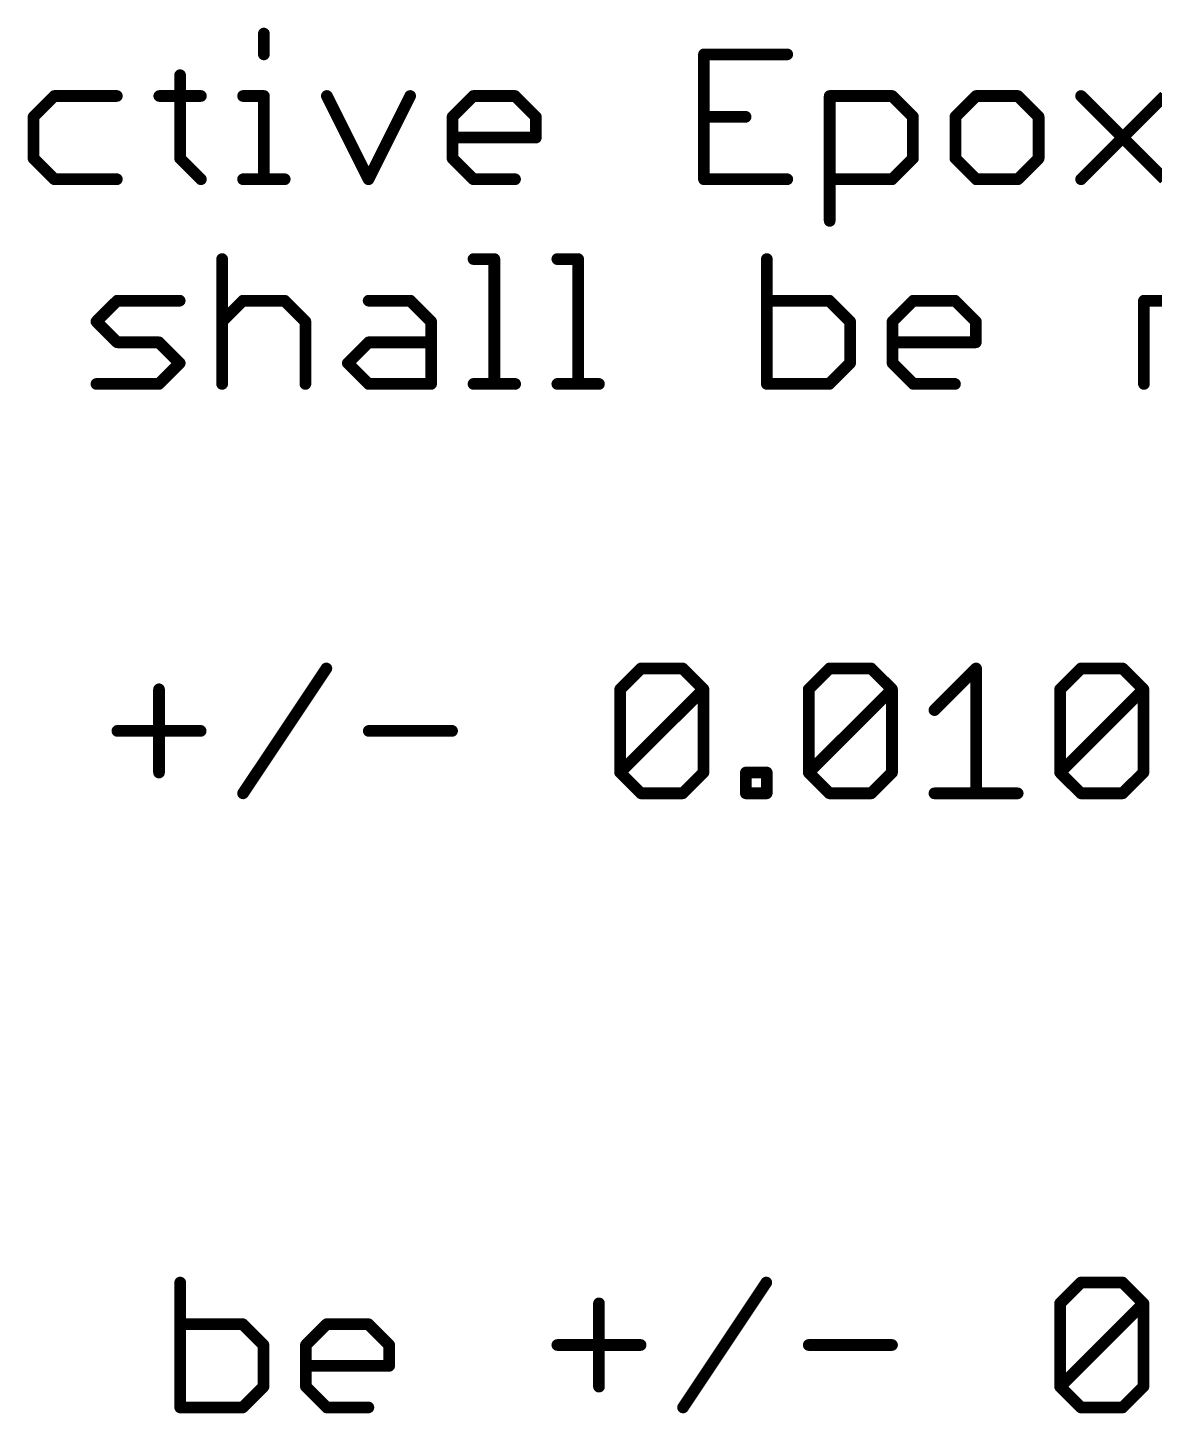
# Model space of a CAD drawing. Extents: x -1.41 to 8.41, y -3.01 to 3.01.
# Drawn here: x 4.11 to 4.687, y -0.755 to -0.044 of the extents above; entities that cross this region are included whole.
import ezdxf

# ---------------------------------------------------------------- set-up
doc = ezdxf.new("R2010")
doc.units = 0
doc.layers.add('52', color=253, linetype='CONTINUOUS')

msp = doc.modelspace()

# ---------------------------------------------------------------- linework, layer by layer
at = {"layer": '52', "const_width": 0.006}
for points in [[(4.230737, -0.04727), (4.230737, -0.057945)], [(4.499099, -0.057945), (4.456396, -0.057945)], [(4.456396, -0.057945), (4.456396, -0.122)], [(4.187767, -0.068621), (4.187767, -0.111324)], [(4.123312, -0.079297), (4.112636, -0.089973)], [(4.15534, -0.079297), (4.123312, -0.079297)], [(4.177091, -0.079297), (4.198443, -0.079297)], [(4.220061, -0.079297), (4.230737, -0.079297)], [(4.230737, -0.079297), (4.230737, -0.122)], [(4.263031, -0.079297), (4.284383, -0.122)], [(4.284383, -0.122), (4.305734, -0.079297)], [(4.327486, -0.089973), (4.338162, -0.079297)], [(4.338162, -0.079297), (4.359514, -0.079297)], [(4.359514, -0.079297), (4.370189, -0.089973)], [(4.520851, -0.143352), (4.520851, -0.079297)], [(4.520851, -0.079297), (4.552879, -0.079297)], [(4.552879, -0.079297), (4.563554, -0.089973)], [(4.595982, -0.079297), (4.585306, -0.089973)], [(4.617334, -0.079297), (4.595982, -0.079297)], [(4.628009, -0.089973), (4.617334, -0.079297)], [(4.649761, -0.079297), (4.692464, -0.122)], [(4.649761, -0.122), (4.692464, -0.079297)], [(4.112636, -0.089973), (4.112636, -0.111324)], [(4.327486, -0.111324), (4.327486, -0.089973)], [(4.370189, -0.089973), (4.370189, -0.100648)], [(4.456396, -0.089973), (4.477748, -0.089973)], [(4.563554, -0.089973), (4.563554, -0.111324)], [(4.585306, -0.089973), (4.585306, -0.111324)], [(4.628009, -0.111324), (4.628009, -0.089973)], [(4.370189, -0.100648), (4.327486, -0.100648)], [(4.112636, -0.111324), (4.123312, -0.122)], [(4.187767, -0.111324), (4.198443, -0.122)], [(4.338162, -0.122), (4.327486, -0.111324)], [(4.563554, -0.111324), (4.552879, -0.122)], [(4.585306, -0.111324), (4.595982, -0.122)], [(4.617334, -0.122), (4.628009, -0.111324)], [(4.123312, -0.122), (4.15534, -0.122)], [(4.220061, -0.122), (4.241413, -0.122)], [(4.359514, -0.122), (4.338162, -0.122)], [(4.456396, -0.122), (4.499099, -0.122)], [(4.552879, -0.122), (4.520851, -0.122)], [(4.595982, -0.122), (4.617334, -0.122)], [(4.209319, -0.162945), (4.209319, -0.227)], [(4.338229, -0.162945), (4.348905, -0.162945)], [(4.348905, -0.162945), (4.348905, -0.227)], [(4.381199, -0.162945), (4.391875, -0.162945)], [(4.391875, -0.162945), (4.391875, -0.227)], [(4.488624, -0.162945), (4.488624, -0.227)], [(4.144864, -0.194973), (4.15554, -0.184297)], [(4.15554, -0.184297), (4.187567, -0.184297)], [(4.209319, -0.194973), (4.219995, -0.184297)], [(4.219995, -0.184297), (4.241346, -0.184297)], [(4.241346, -0.184297), (4.252022, -0.194973)], [(4.28445, -0.184297), (4.305801, -0.184297)], [(4.305801, -0.184297), (4.316477, -0.194973)], [(4.520651, -0.184297), (4.488624, -0.184297)], [(4.531327, -0.194973), (4.520651, -0.184297)], [(4.553079, -0.194973), (4.563754, -0.184297)], [(4.563754, -0.184297), (4.585106, -0.184297)], [(4.585106, -0.184297), (4.595782, -0.194973)], [(4.681989, -0.227), (4.681989, -0.184297)], [(4.681989, -0.184297), (4.714016, -0.184297)], [(4.15554, -0.205648), (4.144864, -0.194973)], [(4.252022, -0.194973), (4.252022, -0.227)], [(4.316477, -0.194973), (4.316477, -0.227)], [(4.531327, -0.216324), (4.531327, -0.194973)], [(4.553079, -0.216324), (4.553079, -0.194973)], [(4.595782, -0.194973), (4.595782, -0.205648)], [(4.176891, -0.205648), (4.15554, -0.205648)], [(4.187567, -0.216324), (4.176891, -0.205648)], [(4.273774, -0.216324), (4.28445, -0.205648)], [(4.28445, -0.205648), (4.316477, -0.205648)], [(4.595782, -0.205648), (4.553079, -0.205648)], [(4.176891, -0.227), (4.187567, -0.216324)], [(4.28445, -0.227), (4.273774, -0.216324)], [(4.520651, -0.227), (4.531327, -0.216324)], [(4.563754, -0.227), (4.553079, -0.216324)], [(4.144864, -0.227), (4.176891, -0.227)], [(4.316477, -0.227), (4.28445, -0.227)], [(4.338229, -0.227), (4.35958, -0.227)], [(4.381199, -0.227), (4.40255, -0.227)], [(4.488624, -0.227), (4.520651, -0.227)], [(4.585106, -0.227), (4.563754, -0.227)], [(4.220061, -0.437), (4.262765, -0.372945)], [(4.413426, -0.383621), (4.424102, -0.372945)], [(4.424102, -0.372945), (4.445454, -0.372945)], [(4.445454, -0.372945), (4.456129, -0.383621)], [(4.510109, -0.383621), (4.520784, -0.372945)], [(4.520784, -0.372945), (4.542136, -0.372945)], [(4.542136, -0.372945), (4.552812, -0.383621)], [(4.574564, -0.394297), (4.595915, -0.372945)], [(4.595915, -0.372945), (4.595915, -0.437)], [(4.639019, -0.383621), (4.649694, -0.372945)], [(4.649694, -0.372945), (4.671046, -0.372945)], [(4.671046, -0.372945), (4.681722, -0.383621)], [(4.176958, -0.383621), (4.176958, -0.426324)], [(4.413426, -0.426324), (4.413426, -0.383621)], [(4.413426, -0.426324), (4.456129, -0.383621)], [(4.456129, -0.383621), (4.456129, -0.426324)], [(4.510109, -0.426324), (4.510109, -0.383621)], [(4.510109, -0.426324), (4.552812, -0.383621)], [(4.552812, -0.383621), (4.552812, -0.426324)], [(4.639019, -0.426324), (4.639019, -0.383621)], [(4.639019, -0.426324), (4.681722, -0.383621)], [(4.681722, -0.383621), (4.681722, -0.426324)], [(4.155606, -0.404973), (4.19831, -0.404973)], [(4.284516, -0.404973), (4.327219, -0.404973)], [(4.424102, -0.437), (4.413426, -0.426324)], [(4.456129, -0.426324), (4.445454, -0.437)], [(4.477881, -0.437), (4.477881, -0.426324)], [(4.477881, -0.426324), (4.488557, -0.426324)], [(4.488557, -0.426324), (4.488557, -0.437)], [(4.520784, -0.437), (4.510109, -0.426324)], [(4.552812, -0.426324), (4.542136, -0.437)], [(4.649694, -0.437), (4.639019, -0.426324)], [(4.681722, -0.426324), (4.671046, -0.437)], [(4.445454, -0.437), (4.424102, -0.437)], [(4.488557, -0.437), (4.477881, -0.437)], [(4.542136, -0.437), (4.520784, -0.437)], [(4.574564, -0.437), (4.617267, -0.437)], [(4.671046, -0.437), (4.649694, -0.437)], [(4.187834, -0.687945), (4.187834, -0.752)], [(4.445654, -0.752), (4.488357, -0.687945)], [(4.639019, -0.698621), (4.649694, -0.687945)], [(4.649694, -0.687945), (4.671046, -0.687945)], [(4.671046, -0.687945), (4.681722, -0.698621)], [(4.40255, -0.698621), (4.40255, -0.741324)], [(4.639019, -0.741324), (4.639019, -0.698621)], [(4.639019, -0.741324), (4.681722, -0.698621)], [(4.681722, -0.698621), (4.681722, -0.741324)], [(4.219861, -0.709297), (4.187834, -0.709297)], [(4.230537, -0.719973), (4.219861, -0.709297)], [(4.252289, -0.719973), (4.262965, -0.709297)], [(4.262965, -0.709297), (4.284316, -0.709297)], [(4.284316, -0.709297), (4.294992, -0.719973)], [(4.230537, -0.741324), (4.230537, -0.719973)], [(4.252289, -0.741324), (4.252289, -0.719973)], [(4.294992, -0.719973), (4.294992, -0.730648)], [(4.381199, -0.719973), (4.423902, -0.719973)], [(4.510109, -0.719973), (4.552812, -0.719973)], [(4.294992, -0.730648), (4.252289, -0.730648)], [(4.219861, -0.752), (4.230537, -0.741324)], [(4.262965, -0.752), (4.252289, -0.741324)], [(4.649694, -0.752), (4.639019, -0.741324)], [(4.681722, -0.741324), (4.671046, -0.752)], [(4.187834, -0.752), (4.219861, -0.752)], [(4.284316, -0.752), (4.262965, -0.752)], [(4.671046, -0.752), (4.649694, -0.752)]]:
    msp.add_lwpolyline(points, dxfattribs=at)
at = {"layer": '52', "const_width": 0.003}
for points in [[(4.232237, -0.04727, 1), (4.229237, -0.04727)], [(4.229237, -0.057945, 1), (4.232237, -0.057945)], [(4.456396, -0.056445, 1), (4.456396, -0.059445)], [(4.457896, -0.057945, 1), (4.454896, -0.057945)], [(4.499099, -0.059445, 1), (4.499099, -0.056445)], [(4.189267, -0.068621, 1), (4.186267, -0.068621)], [(4.123312, -0.077797, 1), (4.123312, -0.080797)], [(4.124373, -0.080358, 1), (4.122251, -0.078236)], [(4.15534, -0.080797, 1), (4.15534, -0.077797)], [(4.177091, -0.077797, 1), (4.177091, -0.080797)], [(4.198443, -0.080797, 1), (4.198443, -0.077797)], [(4.220061, -0.077797, 1), (4.220061, -0.080797)], [(4.232237, -0.079297, 1), (4.229237, -0.079297)], [(4.230737, -0.080797, 1), (4.230737, -0.077797)], [(4.264373, -0.078626, 1), (4.26169, -0.079968)], [(4.307076, -0.079968, 1), (4.304393, -0.078626)], [(4.338162, -0.077797, 1), (4.338162, -0.080797)], [(4.339223, -0.080358, 1), (4.337101, -0.078236)], [(4.360574, -0.078236, 1), (4.358453, -0.080358)], [(4.359514, -0.080797, 1), (4.359514, -0.077797)], [(4.522351, -0.079297, 1), (4.519351, -0.079297)], [(4.520851, -0.077797, 1), (4.520851, -0.080797)], [(4.553939, -0.078236, 1), (4.551818, -0.080358)], [(4.552879, -0.080797, 1), (4.552879, -0.077797)], [(4.595982, -0.077797, 1), (4.595982, -0.080797)], [(4.597043, -0.080358, 1), (4.594921, -0.078236)], [(4.618394, -0.078236, 1), (4.616273, -0.080358)], [(4.617334, -0.080797, 1), (4.617334, -0.077797)], [(4.650822, -0.078236, 1), (4.648701, -0.080358)], [(4.114136, -0.089973, 1), (4.111136, -0.089973)], [(4.111576, -0.088912, 1), (4.113697, -0.091033)], [(4.328986, -0.089973, 1), (4.325986, -0.089973)], [(4.326426, -0.088912, 1), (4.328547, -0.091033)], [(4.371689, -0.089973, 1), (4.368689, -0.089973)], [(4.369129, -0.091033, 1), (4.37125, -0.088912)], [(4.456396, -0.088473, 1), (4.456396, -0.091473)], [(4.477748, -0.091473, 1), (4.477748, -0.088473)], [(4.565054, -0.089973, 1), (4.562054, -0.089973)], [(4.562494, -0.091033, 1), (4.564615, -0.088912)], [(4.586806, -0.089973, 1), (4.583806, -0.089973)], [(4.584246, -0.088912, 1), (4.586367, -0.091033)], [(4.629509, -0.089973, 1), (4.626509, -0.089973)], [(4.626949, -0.091033, 1), (4.62907, -0.088912)], [(4.327486, -0.099148, 1), (4.327486, -0.102148)], [(4.368689, -0.100648, 1), (4.371689, -0.100648)], [(4.370189, -0.102148, 1), (4.370189, -0.099148)], [(4.111136, -0.111324, 1), (4.114136, -0.111324)], [(4.113697, -0.110264, 1), (4.111576, -0.112385)], [(4.188828, -0.110264, 1), (4.186706, -0.112385)], [(4.186267, -0.111324, 1), (4.189267, -0.111324)], [(4.325986, -0.111324, 1), (4.328986, -0.111324)], [(4.328547, -0.110264, 1), (4.326426, -0.112385)], [(4.562054, -0.111324, 1), (4.565054, -0.111324)], [(4.564615, -0.112385, 1), (4.562494, -0.110264)], [(4.583806, -0.111324, 1), (4.586806, -0.111324)], [(4.586367, -0.110264, 1), (4.584246, -0.112385)], [(4.626509, -0.111324, 1), (4.629509, -0.111324)], [(4.62907, -0.112385, 1), (4.626949, -0.110264)], [(4.123312, -0.1205, 1), (4.123312, -0.1235)], [(4.122251, -0.123061, 1), (4.124373, -0.120939)], [(4.15534, -0.1235, 1), (4.15534, -0.1205)], [(4.197382, -0.123061, 1), (4.199504, -0.120939)], [(4.220061, -0.1205, 1), (4.220061, -0.1235)], [(4.229237, -0.122, 1), (4.232237, -0.122)], [(4.241413, -0.1235, 1), (4.241413, -0.1205)], [(4.283041, -0.121329, 1), (4.285725, -0.122671)], [(4.283041, -0.122671, 1), (4.285725, -0.121329)], [(4.338162, -0.1205, 1), (4.338162, -0.1235)], [(4.337101, -0.123061, 1), (4.339223, -0.120939)], [(4.359514, -0.1235, 1), (4.359514, -0.1205)], [(4.456396, -0.1205, 1), (4.456396, -0.1235)], [(4.454896, -0.122, 1), (4.457896, -0.122)], [(4.499099, -0.1235, 1), (4.499099, -0.1205)], [(4.520851, -0.1205, 1), (4.520851, -0.1235)], [(4.551818, -0.120939, 1), (4.553939, -0.123061)], [(4.552879, -0.1235, 1), (4.552879, -0.1205)], [(4.595982, -0.1205, 1), (4.595982, -0.1235)], [(4.594921, -0.123061, 1), (4.597043, -0.120939)], [(4.616273, -0.120939, 1), (4.618394, -0.123061)], [(4.617334, -0.1235, 1), (4.617334, -0.1205)], [(4.648701, -0.120939, 1), (4.650822, -0.123061)], [(4.519351, -0.143352, 1), (4.522351, -0.143352)], [(4.210819, -0.162945, 1), (4.207819, -0.162945)], [(4.338229, -0.161445, 1), (4.338229, -0.164445)], [(4.350405, -0.162945, 1), (4.347405, -0.162945)], [(4.348905, -0.164445, 1), (4.348905, -0.161445)], [(4.381199, -0.161445, 1), (4.381199, -0.164445)], [(4.393375, -0.162945, 1), (4.390375, -0.162945)], [(4.391875, -0.164445, 1), (4.391875, -0.161445)], [(4.490124, -0.162945, 1), (4.487124, -0.162945)], [(4.15554, -0.182797, 1), (4.15554, -0.185797)], [(4.1566, -0.185358, 1), (4.154479, -0.183236)], [(4.187567, -0.185797, 1), (4.187567, -0.182797)], [(4.219995, -0.182797, 1), (4.219995, -0.185797)], [(4.221055, -0.185358, 1), (4.218934, -0.183236)], [(4.242407, -0.183236, 1), (4.240286, -0.185358)], [(4.241346, -0.185797, 1), (4.241346, -0.182797)], [(4.28445, -0.182797, 1), (4.28445, -0.185797)], [(4.306862, -0.183236, 1), (4.304741, -0.185358)], [(4.305801, -0.185797, 1), (4.305801, -0.182797)], [(4.488624, -0.182797, 1), (4.488624, -0.185797)], [(4.521712, -0.183236, 1), (4.51959, -0.185358)], [(4.520651, -0.185797, 1), (4.520651, -0.182797)], [(4.563754, -0.182797, 1), (4.563754, -0.185797)], [(4.564815, -0.185358, 1), (4.562694, -0.183236)], [(4.586167, -0.183236, 1), (4.584045, -0.185358)], [(4.585106, -0.185797, 1), (4.585106, -0.182797)], [(4.683489, -0.184297, 1), (4.680489, -0.184297)], [(4.681989, -0.182797, 1), (4.681989, -0.185797)], [(4.145925, -0.193912, 1), (4.143803, -0.196033)], [(4.143803, -0.193912, 1), (4.145925, -0.196033)], [(4.208258, -0.193912, 1), (4.21038, -0.196033)], [(4.253522, -0.194973, 1), (4.250522, -0.194973)], [(4.250961, -0.196033, 1), (4.253083, -0.193912)], [(4.317977, -0.194973, 1), (4.314977, -0.194973)], [(4.315416, -0.196033, 1), (4.317538, -0.193912)], [(4.532827, -0.194973, 1), (4.529827, -0.194973)], [(4.530266, -0.196033, 1), (4.532388, -0.193912)], [(4.554579, -0.194973, 1), (4.551579, -0.194973)], [(4.552018, -0.193912, 1), (4.554139, -0.196033)], [(4.597282, -0.194973, 1), (4.594282, -0.194973)], [(4.594721, -0.196033, 1), (4.596843, -0.193912)], [(4.15554, -0.204148, 1), (4.15554, -0.207148)], [(4.154479, -0.206709, 1), (4.1566, -0.204588)], [(4.177952, -0.204588, 1), (4.175831, -0.206709)], [(4.176891, -0.207148, 1), (4.176891, -0.204148)], [(4.28445, -0.204148, 1), (4.28445, -0.207148)], [(4.28551, -0.206709, 1), (4.283389, -0.204588)], [(4.316477, -0.207148, 1), (4.316477, -0.204148)], [(4.553079, -0.204148, 1), (4.553079, -0.207148)], [(4.594282, -0.205648, 1), (4.597282, -0.205648)], [(4.595782, -0.207148, 1), (4.595782, -0.204148)], [(4.188628, -0.217385, 1), (4.186506, -0.215264)], [(4.186506, -0.217385, 1), (4.188628, -0.215264)], [(4.274835, -0.215264, 1), (4.272713, -0.217385)], [(4.272713, -0.215264, 1), (4.274835, -0.217385)], [(4.529827, -0.216324, 1), (4.532827, -0.216324)], [(4.532388, -0.217385, 1), (4.530266, -0.215264)], [(4.554139, -0.215264, 1), (4.552018, -0.217385)], [(4.551579, -0.216324, 1), (4.554579, -0.216324)], [(4.144864, -0.2255, 1), (4.144864, -0.2285)], [(4.175831, -0.225939, 1), (4.177952, -0.228061)], [(4.176891, -0.2285, 1), (4.176891, -0.2255)], [(4.207819, -0.227, 1), (4.210819, -0.227)], [(4.250522, -0.227, 1), (4.253522, -0.227)], [(4.28445, -0.2255, 1), (4.28445, -0.2285)], [(4.283389, -0.228061, 1), (4.28551, -0.225939)], [(4.314977, -0.227, 1), (4.317977, -0.227)], [(4.316477, -0.2285, 1), (4.316477, -0.2255)], [(4.338229, -0.2255, 1), (4.338229, -0.2285)], [(4.347405, -0.227, 1), (4.350405, -0.227)], [(4.35958, -0.2285, 1), (4.35958, -0.2255)], [(4.381199, -0.2255, 1), (4.381199, -0.2285)], [(4.390375, -0.227, 1), (4.393375, -0.227)], [(4.40255, -0.2285, 1), (4.40255, -0.2255)], [(4.488624, -0.2255, 1), (4.488624, -0.2285)], [(4.487124, -0.227, 1), (4.490124, -0.227)], [(4.51959, -0.225939, 1), (4.521712, -0.228061)], [(4.520651, -0.2285, 1), (4.520651, -0.2255)], [(4.563754, -0.2255, 1), (4.563754, -0.2285)], [(4.562694, -0.228061, 1), (4.564815, -0.225939)], [(4.585106, -0.2285, 1), (4.585106, -0.2255)], [(4.680489, -0.227, 1), (4.683489, -0.227)], [(4.264013, -0.373777, 1), (4.261516, -0.372113)], [(4.424102, -0.371445, 1), (4.424102, -0.374445)], [(4.425163, -0.374006, 1), (4.423041, -0.371885)], [(4.446514, -0.371885, 1), (4.444393, -0.374006)], [(4.445454, -0.374445, 1), (4.445454, -0.371445)], [(4.520784, -0.371445, 1), (4.520784, -0.374445)], [(4.521845, -0.374006, 1), (4.519724, -0.371885)], [(4.543197, -0.371885, 1), (4.541075, -0.374006)], [(4.542136, -0.374445, 1), (4.542136, -0.371445)], [(4.597415, -0.372945, 1), (4.594415, -0.372945)], [(4.596976, -0.374006, 1), (4.594855, -0.371885)], [(4.649694, -0.371445, 1), (4.649694, -0.374445)], [(4.650755, -0.374006, 1), (4.648634, -0.371885)], [(4.672107, -0.371885, 1), (4.669985, -0.374006)], [(4.671046, -0.374445, 1), (4.671046, -0.371445)], [(4.178458, -0.383621, 1), (4.175458, -0.383621)], [(4.414926, -0.383621, 1), (4.411926, -0.383621)], [(4.412366, -0.38256, 1), (4.414487, -0.384682)], [(4.457629, -0.383621, 1), (4.454629, -0.383621)], [(4.45719, -0.384682, 1), (4.455069, -0.38256)], [(4.455069, -0.384682, 1), (4.45719, -0.38256)], [(4.509048, -0.38256, 1), (4.511169, -0.384682)], [(4.511609, -0.383621, 1), (4.508609, -0.383621)], [(4.554312, -0.383621, 1), (4.551312, -0.383621)], [(4.553873, -0.384682, 1), (4.551751, -0.38256)], [(4.551751, -0.384682, 1), (4.553873, -0.38256)], [(4.637958, -0.38256, 1), (4.640079, -0.384682)], [(4.640519, -0.383621, 1), (4.637519, -0.383621)], [(4.683222, -0.383621, 1), (4.680222, -0.383621)], [(4.682782, -0.384682, 1), (4.680661, -0.38256)], [(4.680661, -0.384682, 1), (4.682782, -0.38256)], [(4.573503, -0.393236, 1), (4.575624, -0.395358)], [(4.155606, -0.403473, 1), (4.155606, -0.406473)], [(4.19831, -0.406473, 1), (4.19831, -0.403473)], [(4.284516, -0.403473, 1), (4.284516, -0.406473)], [(4.327219, -0.406473, 1), (4.327219, -0.403473)], [(4.175458, -0.426324, 1), (4.178458, -0.426324)], [(4.411926, -0.426324, 1), (4.414926, -0.426324)], [(4.414487, -0.425264, 1), (4.412366, -0.427385)], [(4.412366, -0.425264, 1), (4.414487, -0.427385)], [(4.454629, -0.426324, 1), (4.457629, -0.426324)], [(4.45719, -0.427385, 1), (4.455069, -0.425264)], [(4.479381, -0.426324, 1), (4.476381, -0.426324)], [(4.477881, -0.424824, 1), (4.477881, -0.427824)], [(4.490057, -0.426324, 1), (4.487057, -0.426324)], [(4.488557, -0.427824, 1), (4.488557, -0.424824)], [(4.511169, -0.425264, 1), (4.509048, -0.427385)], [(4.509048, -0.425264, 1), (4.511169, -0.427385)], [(4.508609, -0.426324, 1), (4.511609, -0.426324)], [(4.551312, -0.426324, 1), (4.554312, -0.426324)], [(4.553873, -0.427385, 1), (4.551751, -0.425264)], [(4.640079, -0.425264, 1), (4.637958, -0.427385)], [(4.637958, -0.425264, 1), (4.640079, -0.427385)], [(4.637519, -0.426324, 1), (4.640519, -0.426324)], [(4.680222, -0.426324, 1), (4.683222, -0.426324)], [(4.682782, -0.427385, 1), (4.680661, -0.425264)], [(4.218813, -0.436168, 1), (4.221309, -0.437832)], [(4.424102, -0.4355, 1), (4.424102, -0.4385)], [(4.423041, -0.438061, 1), (4.425163, -0.435939)], [(4.444393, -0.435939, 1), (4.446514, -0.438061)], [(4.445454, -0.4385, 1), (4.445454, -0.4355)], [(4.477881, -0.4355, 1), (4.477881, -0.4385)], [(4.476381, -0.437, 1), (4.479381, -0.437)], [(4.487057, -0.437, 1), (4.490057, -0.437)], [(4.488557, -0.4385, 1), (4.488557, -0.4355)], [(4.520784, -0.4355, 1), (4.520784, -0.4385)], [(4.519724, -0.438061, 1), (4.521845, -0.435939)], [(4.541075, -0.435939, 1), (4.543197, -0.438061)], [(4.542136, -0.4385, 1), (4.542136, -0.4355)], [(4.574564, -0.4355, 1), (4.574564, -0.4385)], [(4.594415, -0.437, 1), (4.597415, -0.437)], [(4.617267, -0.4385, 1), (4.617267, -0.4355)], [(4.649694, -0.4355, 1), (4.649694, -0.4385)], [(4.648634, -0.438061, 1), (4.650755, -0.435939)], [(4.669985, -0.435939, 1), (4.672107, -0.438061)], [(4.671046, -0.4385, 1), (4.671046, -0.4355)], [(4.189334, -0.687945, 1), (4.186334, -0.687945)], [(4.489605, -0.688777, 1), (4.487109, -0.687113)], [(4.649694, -0.686445, 1), (4.649694, -0.689445)], [(4.650755, -0.689006, 1), (4.648634, -0.686885)], [(4.672107, -0.686885, 1), (4.669985, -0.689006)], [(4.671046, -0.689445, 1), (4.671046, -0.686445)], [(4.40405, -0.698621, 1), (4.40105, -0.698621)], [(4.637958, -0.69756, 1), (4.640079, -0.699682)], [(4.640519, -0.698621, 1), (4.637519, -0.698621)], [(4.683222, -0.698621, 1), (4.680222, -0.698621)], [(4.682782, -0.699682, 1), (4.680661, -0.69756)], [(4.680661, -0.699682, 1), (4.682782, -0.69756)], [(4.187834, -0.707797, 1), (4.187834, -0.710797)], [(4.220922, -0.708236, 1), (4.218801, -0.710358)], [(4.219861, -0.710797, 1), (4.219861, -0.707797)], [(4.262965, -0.707797, 1), (4.262965, -0.710797)], [(4.264025, -0.710358, 1), (4.261904, -0.708236)], [(4.285377, -0.708236, 1), (4.283256, -0.710358)], [(4.284316, -0.710797, 1), (4.284316, -0.707797)], [(4.232037, -0.719973, 1), (4.229037, -0.719973)], [(4.229476, -0.721033, 1), (4.231598, -0.718912)], [(4.253789, -0.719973, 1), (4.250789, -0.719973)], [(4.251228, -0.718912, 1), (4.25335, -0.721033)], [(4.296492, -0.719973, 1), (4.293492, -0.719973)], [(4.293931, -0.721033, 1), (4.296053, -0.718912)], [(4.381199, -0.718473, 1), (4.381199, -0.721473)], [(4.423902, -0.721473, 1), (4.423902, -0.718473)], [(4.510109, -0.718473, 1), (4.510109, -0.721473)], [(4.552812, -0.721473, 1), (4.552812, -0.718473)], [(4.252289, -0.729148, 1), (4.252289, -0.732148)], [(4.293492, -0.730648, 1), (4.296492, -0.730648)], [(4.294992, -0.732148, 1), (4.294992, -0.729148)], [(4.231598, -0.742385, 1), (4.229476, -0.740264)], [(4.25335, -0.740264, 1), (4.251228, -0.742385)], [(4.640079, -0.740264, 1), (4.637958, -0.742385)], [(4.637958, -0.740264, 1), (4.640079, -0.742385)], [(4.682782, -0.742385, 1), (4.680661, -0.740264)], [(4.229037, -0.741324, 1), (4.232037, -0.741324)], [(4.250789, -0.741324, 1), (4.253789, -0.741324)], [(4.40105, -0.741324, 1), (4.40405, -0.741324)], [(4.637519, -0.741324, 1), (4.640519, -0.741324)], [(4.680222, -0.741324, 1), (4.683222, -0.741324)], [(4.187834, -0.7505, 1), (4.187834, -0.7535)], [(4.186334, -0.752, 1), (4.189334, -0.752)], [(4.218801, -0.750939, 1), (4.220922, -0.753061)], [(4.219861, -0.7535, 1), (4.219861, -0.7505)], [(4.262965, -0.7505, 1), (4.262965, -0.7535)], [(4.261904, -0.753061, 1), (4.264025, -0.750939)], [(4.284316, -0.7535, 1), (4.284316, -0.7505)], [(4.444406, -0.751168, 1), (4.446902, -0.752832)], [(4.649694, -0.7505, 1), (4.649694, -0.7535)], [(4.648634, -0.753061, 1), (4.650755, -0.750939)], [(4.669985, -0.750939, 1), (4.672107, -0.753061)], [(4.671046, -0.7535, 1), (4.671046, -0.7505)]]:
    msp.add_lwpolyline(points, format="xyb", dxfattribs=at)

doc.saveas('drawing.dxf')
